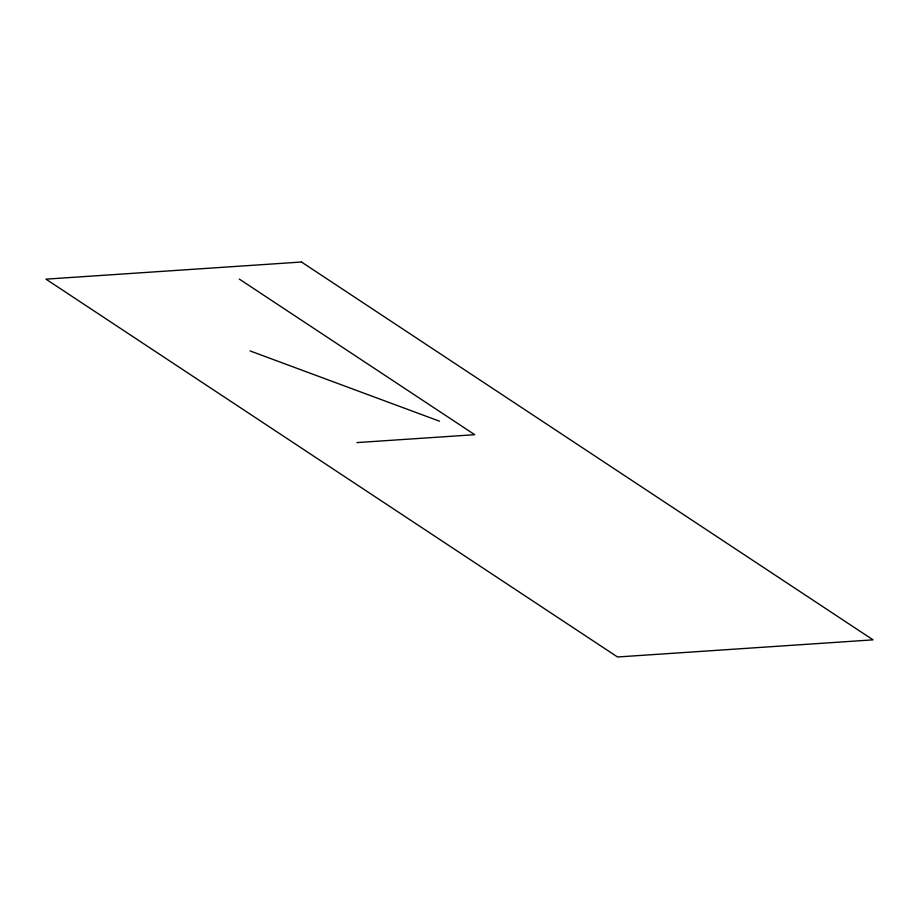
<?xml version="1.0" encoding="UTF-8"?>
<svg xmlns="http://www.w3.org/2000/svg" width="919" height="919" viewBox="0 0 919 919"><rect width="100%" height="100%" fill="white"/><g stroke="black" fill="none" stroke-linecap="round" stroke-linejoin="round"><path stroke-width="1.38" d="M356.928 442.59L474.721 434.698L239.296 279.077M250.048 350.92L439.512 421.201M301.478 262.018L45.95 279.146L617.522 656.982L873.05 639.854L301.478 262.018"/></g></svg>
